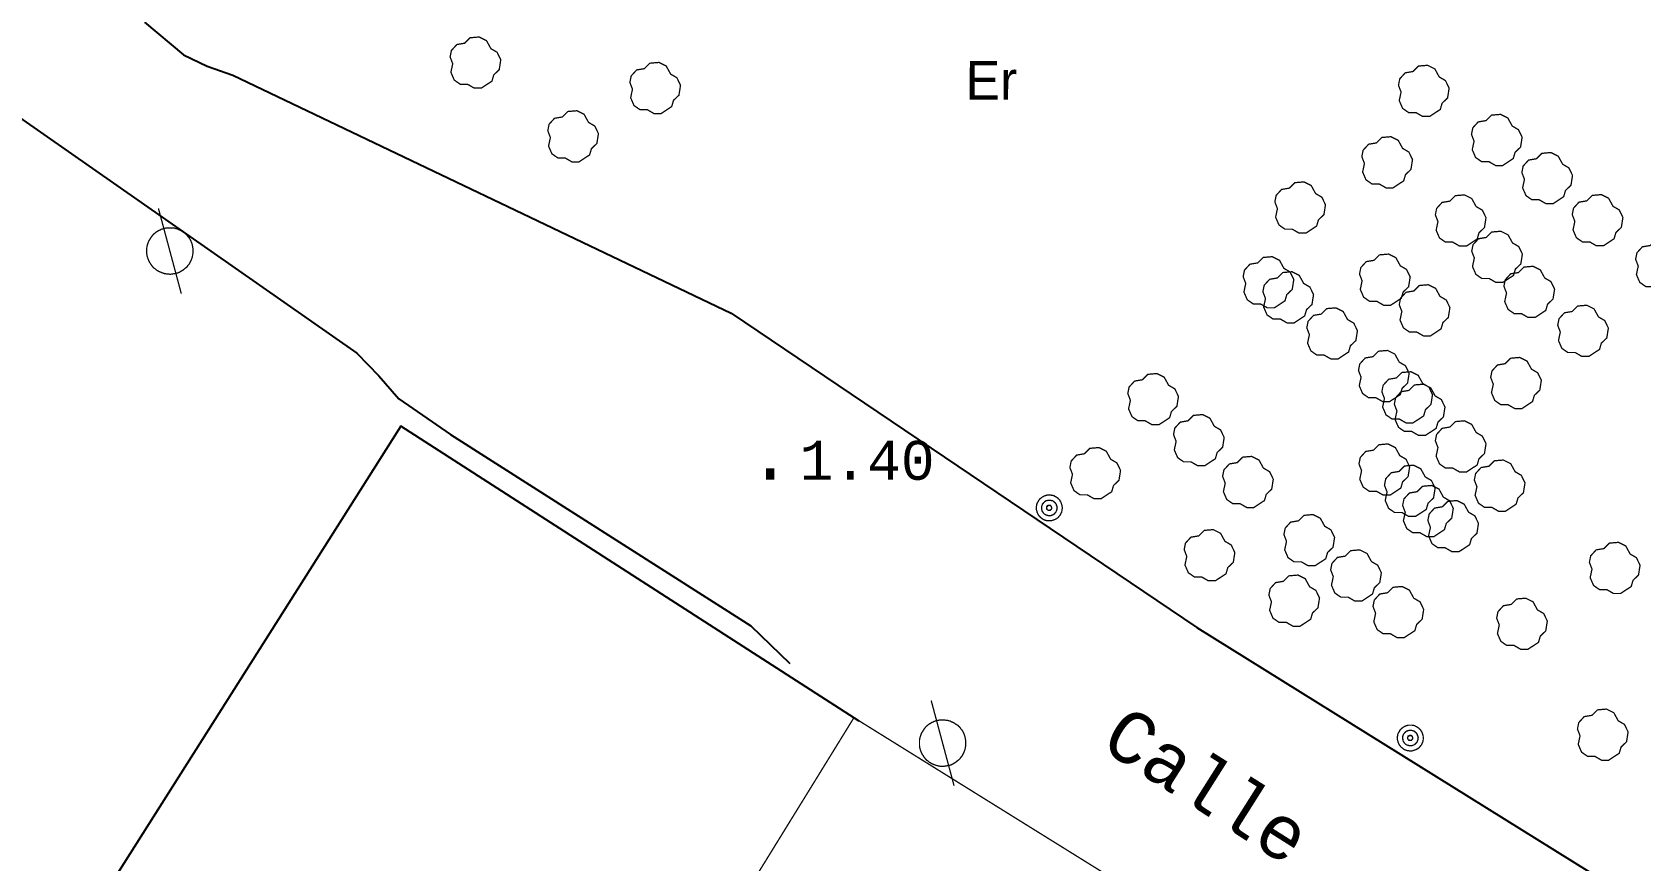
# Model space of a CAD drawing. Extents: x 743000 to 743800, y 4405200 to 4405700.
# Drawn here: x 743117.1 to 743179, y 4405246.4 to 4405278.3 of the extents above; entities that cross this region are included whole.
import ezdxf

# ---------------------------------------------------------------- set-up
doc = ezdxf.new("R2010")
doc.units = 0
doc.header["$MEASUREMENT"] = 0
for name, color, linetype in [('2', 7, 'CONTINUOUS'), ('24', 7, 'CONTINUOUS'), ('41', 7, 'CONTINUOUS'), ('42', 7, 'CONTINUOUS'), ('50', 7, 'CONTINUOUS'), ('6', 7, 'CONTINUOUS'), ('7', 7, 'CONTINUOUS'), ('8', 7, 'CONTINUOUS')]:
    doc.layers.add(name, color=color, linetype=linetype)
doc.styles.add('MONOTXT', font='monotxt', dxfattribs={"height": 0.2})
doc.styles.get("Standard").update_dxf_attribs({"font": 'txt', "height": 0.2})

msp = doc.modelspace()

# ---------------------------------------------------------------- linework, layer by layer
at = {"layer": '2', "color": 7, "linetype": 'Continuous'}
msp.add_3dface([(743800, 4405200), (743800, 4405700), (743000.0000000001, 4405700), (743000.0000000001, 4405200)], dxfattribs=at)
at = {"layer": '41', "color": 1, "linetype": 'Continuous', "extrusion": (0.05065529629883694, 0.07341316399831442, 0.9960143313771311), "const_width": 0.05, "elevation": 361050.463365}
msp.add_lwpolyline([(1890169.883606259, -4031791.618206866), (1890190.937746713, -4031790.609162904), (1890189.671307308, -4031765.943643829)], dxfattribs=at)
at = {"layer": '41', "color": 1, "linetype": 'Continuous'}
msp.add_polyline3d([(743148.9599999998, 4405251.8, 2.38), (743131.3100000002, 4405263.16, 2.29), (743115.3299999998, 4405237.95, 2.31), (743132.93, 4405226.78, 2.31)], dxfattribs=at)
at = {"layer": '42', "color": 3, "linetype": 'Continuous', "const_width": 0.05}
for points, elevation in [([(743134.8199999998, 4405276.45), (743134.4100000001, 4405276.18), (743134.1400000001, 4405276.18), (743133.8799999999, 4405276.33), (743133.5999999999, 4405276.33), (743133.3699999999, 4405276.49), (743133.24, 4405276.79), (743133.3100000002, 4405277.12), (743133.2099999998, 4405277.38), (743133.26, 4405277.63), (743133.47, 4405277.86), (743133.77, 4405277.91), (743133.98, 4405278.12), (743134.3299999998, 4405278.15), (743134.61, 4405278.01), (743134.7799999998, 4405277.7), (743135.0199999998, 4405277.56), (743135.1600000001, 4405277.27), (743135.0999999999, 4405276.89), (743134.8899999999, 4405276.69), (743134.8199999998, 4405276.45)], 2.42), ([(743141.7399999999, 4405275.47), (743141.3299999998, 4405275.2), (743141.06, 4405275.2), (743140.8, 4405275.35), (743140.52, 4405275.35), (743140.29, 4405275.51), (743140.1599999998, 4405275.810000001), (743140.2299999999, 4405276.14), (743140.13, 4405276.4), (743140.1800000002, 4405276.65), (743140.3899999999, 4405276.88), (743140.6900000002, 4405276.93), (743140.8999999998, 4405277.14), (743141.2499999999, 4405277.17), (743141.53, 4405277.03), (743141.7000000002, 4405276.72), (743141.94, 4405276.58), (743142.0799999998, 4405276.29), (743142.0199999998, 4405275.91), (743141.81, 4405275.71), (743141.7399999999, 4405275.47)], 2.21), ([(743171.3299999998, 4405275.36), (743170.92, 4405275.09), (743170.65, 4405275.09), (743170.3899999999, 4405275.24), (743170.1099999999, 4405275.24), (743169.8799999999, 4405275.4), (743169.7499999999, 4405275.7), (743169.82, 4405276.03), (743169.7199999999, 4405276.29), (743169.77, 4405276.54), (743169.98, 4405276.77), (743170.28, 4405276.82), (743170.49, 4405277.03), (743170.8399999999, 4405277.060000001), (743171.12, 4405276.92), (743171.29, 4405276.61), (743171.5299999998, 4405276.47), (743171.67, 4405276.18), (743171.6099999999, 4405275.8), (743171.4, 4405275.6), (743171.3299999998, 4405275.36)], 2.42), ([(743138.5799999998, 4405273.61), (743138.17, 4405273.34), (743137.9, 4405273.34), (743137.64, 4405273.49), (743137.36, 4405273.49), (743137.13, 4405273.65), (743136.9999999999, 4405273.95), (743137.07, 4405274.28), (743136.97, 4405274.54), (743137.0199999998, 4405274.79), (743137.2299999999, 4405275.02), (743137.5299999998, 4405275.07), (743137.7399999999, 4405275.28), (743138.0899999999, 4405275.31), (743138.3699999999, 4405275.17), (743138.54, 4405274.86), (743138.7799999998, 4405274.72), (743138.92, 4405274.43), (743138.8599999999, 4405274.05), (743138.6500000001, 4405273.85), (743138.5799999998, 4405273.61)], 2.42), ([(743174.14, 4405273.47), (743173.7299999999, 4405273.2), (743173.4599999998, 4405273.2), (743173.2, 4405273.35), (743172.9200000002, 4405273.35), (743172.69, 4405273.51), (743172.56, 4405273.810000001), (743172.6299999999, 4405274.14), (743172.53, 4405274.4), (743172.5799999998, 4405274.65), (743172.79, 4405274.88), (743173.0899999999, 4405274.93), (743173.3, 4405275.14), (743173.6499999998, 4405275.17), (743173.93, 4405275.03), (743174.1, 4405274.72), (743174.34, 4405274.58), (743174.4799999999, 4405274.29), (743174.42, 4405273.91), (743174.2099999998, 4405273.71), (743174.14, 4405273.47)], 2.42), ([(743169.9199999998, 4405272.61), (743169.51, 4405272.34), (743169.2399999999, 4405272.34), (743168.9799999999, 4405272.49), (743168.7, 4405272.49), (743168.4699999999, 4405272.65), (743168.3399999999, 4405272.95), (743168.4100000001, 4405273.28), (743168.3099999998, 4405273.54), (743168.3599999999, 4405273.79), (743168.57, 4405274.02), (743168.8699999999, 4405274.07), (743169.08, 4405274.28), (743169.4300000002, 4405274.31), (743169.7099999998, 4405274.17), (743169.8799999999, 4405273.86), (743170.12, 4405273.72), (743170.2599999999, 4405273.43), (743170.2000000002, 4405273.05), (743169.9899999999, 4405272.85), (743169.9199999998, 4405272.61)], 2.42), ([(743176.0799999998, 4405272), (743175.67, 4405271.73), (743175.4, 4405271.73), (743175.1399999999, 4405271.88), (743174.8599999999, 4405271.88), (743174.6299999999, 4405272.04), (743174.4999999999, 4405272.34), (743174.57, 4405272.67), (743174.4699999999, 4405272.93), (743174.52, 4405273.18), (743174.73, 4405273.41), (743175.03, 4405273.46), (743175.24, 4405273.67), (743175.5899999999, 4405273.7), (743175.87, 4405273.56), (743176.04, 4405273.25), (743176.2799999998, 4405273.11), (743176.42, 4405272.82), (743176.3599999999, 4405272.44), (743176.15, 4405272.24), (743176.0799999998, 4405272)], 2.42), ([(743166.57, 4405270.87), (743166.16, 4405270.6), (743165.8899999999, 4405270.6), (743165.63, 4405270.75), (743165.35, 4405270.75), (743165.12, 4405270.91), (743164.9899999999, 4405271.21), (743165.06, 4405271.54), (743164.9599999998, 4405271.8), (743165.01, 4405272.05), (743165.2199999999, 4405272.28), (743165.52, 4405272.33), (743165.7299999999, 4405272.54), (743166.0799999998, 4405272.57), (743166.36, 4405272.43), (743166.5299999998, 4405272.12), (743166.7699999998, 4405271.98), (743166.91, 4405271.69), (743166.8499999999, 4405271.310000001), (743166.6400000001, 4405271.11), (743166.57, 4405270.87)], 2.42), ([(743172.75, 4405270.37), (743172.3399999999, 4405270.1), (743172.07, 4405270.1), (743171.81, 4405270.25), (743171.5299999998, 4405270.25), (743171.3, 4405270.41), (743171.1699999998, 4405270.71), (743171.24, 4405271.04), (743171.14, 4405271.3), (743171.1899999998, 4405271.55), (743171.4, 4405271.78), (743171.6999999998, 4405271.83), (743171.91, 4405272.04), (743172.26, 4405272.07), (743172.5399999998, 4405271.93), (743172.7099999998, 4405271.62), (743172.95, 4405271.48), (743173.0899999999, 4405271.19), (743173.03, 4405270.81), (743172.82, 4405270.61), (743172.75, 4405270.37)], 2.42), ([(743178.0199999998, 4405270.38), (743177.6099999999, 4405270.11), (743177.3399999999, 4405270.11), (743177.0799999998, 4405270.26), (743176.8, 4405270.26), (743176.5700000002, 4405270.42), (743176.44, 4405270.72), (743176.5099999999, 4405271.05), (743176.41, 4405271.310000001), (743176.46, 4405271.56), (743176.6699999998, 4405271.79), (743176.97, 4405271.84), (743177.1799999998, 4405272.05), (743177.5299999998, 4405272.08), (743177.8099999998, 4405271.94), (743177.98, 4405271.63), (743178.2199999999, 4405271.49), (743178.3599999999, 4405271.2), (743178.3, 4405270.82), (743178.09, 4405270.62), (743178.0199999998, 4405270.38)], 2.42), ([(743174.1499999998, 4405268.97), (743173.74, 4405268.7), (743173.4699999999, 4405268.7), (743173.2099999998, 4405268.85), (743172.93, 4405268.85), (743172.7, 4405269.01), (743172.5700000002, 4405269.310000001), (743172.64, 4405269.64), (743172.5399999998, 4405269.9), (743172.5899999999, 4405270.15), (743172.7999999998, 4405270.38), (743173.0999999999, 4405270.43), (743173.3099999998, 4405270.64), (743173.66, 4405270.67), (743173.9400000002, 4405270.53), (743174.1099999999, 4405270.22), (743174.3499999999, 4405270.08), (743174.4899999999, 4405269.79), (743174.43, 4405269.41), (743174.2199999999, 4405269.21), (743174.1499999998, 4405268.97)], 2.42), ([(743180.46, 4405268.66), (743180.05, 4405268.39), (743179.78, 4405268.39), (743179.52, 4405268.54), (743179.2399999999, 4405268.54), (743179.01, 4405268.7), (743178.8799999999, 4405269), (743178.9500000002, 4405269.33), (743178.85, 4405269.59), (743178.8999999998, 4405269.84), (743179.11, 4405270.07), (743179.4099999998, 4405270.12), (743179.62, 4405270.33), (743179.9699999999, 4405270.36), (743180.2499999999, 4405270.22), (743180.42, 4405269.91), (743180.66, 4405269.77), (743180.8, 4405269.48), (743180.74, 4405269.1), (743180.53, 4405268.9), (743180.46, 4405268.66)], 2.42), ([(743165.35, 4405267.99), (743164.9400000002, 4405267.72), (743164.67, 4405267.72), (743164.4099999998, 4405267.87), (743164.13, 4405267.87), (743163.8999999998, 4405268.03), (743163.77, 4405268.33), (743163.84, 4405268.66), (743163.74, 4405268.92), (743163.7899999998, 4405269.17), (743164, 4405269.4), (743164.2999999998, 4405269.45), (743164.51, 4405269.66), (743164.86, 4405269.69), (743165.14, 4405269.55), (743165.31, 4405269.24), (743165.55, 4405269.1), (743165.6900000002, 4405268.81), (743165.63, 4405268.43), (743165.4199999998, 4405268.23), (743165.35, 4405267.99)], 2.42), ([(743169.8299999998, 4405268.09), (743169.42, 4405267.82), (743169.1499999998, 4405267.82), (743168.8899999999, 4405267.97), (743168.61, 4405267.97), (743168.3799999999, 4405268.13), (743168.25, 4405268.43), (743168.3200000002, 4405268.76), (743168.2199999999, 4405269.02), (743168.2699999998, 4405269.27), (743168.48, 4405269.5), (743168.7799999998, 4405269.55), (743168.99, 4405269.76), (743169.34, 4405269.79), (743169.6199999999, 4405269.65), (743169.79, 4405269.34), (743170.03, 4405269.2), (743170.1699999998, 4405268.91), (743170.1099999999, 4405268.53), (743169.9, 4405268.33), (743169.8299999998, 4405268.09)], 2.42), ([(743166.1099999999, 4405267.41), (743165.7000000002, 4405267.14), (743165.43, 4405267.14), (743165.1699999998, 4405267.29), (743164.8899999999, 4405267.29), (743164.6599999998, 4405267.45), (743164.53, 4405267.75), (743164.6, 4405268.08), (743164.5, 4405268.34), (743164.55, 4405268.59), (743164.76, 4405268.82), (743165.06, 4405268.87), (743165.27, 4405269.08), (743165.62, 4405269.11), (743165.9, 4405268.97), (743166.07, 4405268.66), (743166.3100000002, 4405268.52), (743166.45, 4405268.23), (743166.39, 4405267.85), (743166.18, 4405267.65), (743166.1099999999, 4405267.41)], 2.42), ([(743175.3899999999, 4405267.62), (743174.9799999999, 4405267.35), (743174.7099999998, 4405267.35), (743174.4500000002, 4405267.5), (743174.17, 4405267.5), (743173.9400000002, 4405267.66), (743173.81, 4405267.96), (743173.8799999999, 4405268.29), (743173.78, 4405268.55), (743173.83, 4405268.8), (743174.0399999998, 4405269.03), (743174.34, 4405269.08), (743174.5499999998, 4405269.29), (743174.8999999998, 4405269.32), (743175.1799999998, 4405269.18), (743175.35, 4405268.87), (743175.5899999999, 4405268.73), (743175.7299999999, 4405268.44), (743175.67, 4405268.06), (743175.46, 4405267.86), (743175.3899999999, 4405267.62)], 2.42), ([(743171.3599999999, 4405266.91), (743170.9500000002, 4405266.64), (743170.6799999998, 4405266.64), (743170.4199999998, 4405266.79), (743170.14, 4405266.79), (743169.9099999998, 4405266.95), (743169.7800000001, 4405267.25), (743169.85, 4405267.58), (743169.7499999999, 4405267.84), (743169.7999999998, 4405268.09), (743170.01, 4405268.32), (743170.31, 4405268.37), (743170.52, 4405268.58), (743170.87, 4405268.61), (743171.15, 4405268.47), (743171.32, 4405268.16), (743171.56, 4405268.02), (743171.6999999998, 4405267.73), (743171.64, 4405267.35), (743171.43, 4405267.15), (743171.3599999999, 4405266.91)], 2.42), ([(743167.7999999998, 4405266.02), (743167.39, 4405265.75), (743167.1199999999, 4405265.75), (743166.8599999999, 4405265.9), (743166.5799999998, 4405265.9), (743166.3499999999, 4405266.06), (743166.2199999999, 4405266.36), (743166.2900000002, 4405266.69), (743166.1899999998, 4405266.95), (743166.2399999999, 4405267.2), (743166.45, 4405267.43), (743166.7499999999, 4405267.48), (743166.96, 4405267.69), (743167.3100000002, 4405267.72), (743167.5899999999, 4405267.58), (743167.7599999999, 4405267.27), (743168, 4405267.13), (743168.1399999999, 4405266.84), (743168.08, 4405266.46), (743167.8699999999, 4405266.26), (743167.7999999998, 4405266.02)], 2.42), ([(743177.4599999998, 4405266.12), (743177.05, 4405265.85), (743176.7799999998, 4405265.85), (743176.52, 4405266), (743176.2399999999, 4405266), (743176.0099999999, 4405266.16), (743175.88, 4405266.46), (743175.95, 4405266.79), (743175.8499999999, 4405267.05), (743175.9, 4405267.3), (743176.1099999999, 4405267.53), (743176.41, 4405267.58), (743176.6199999999, 4405267.79), (743176.97, 4405267.82), (743177.25, 4405267.68), (743177.42, 4405267.37), (743177.66, 4405267.23), (743177.7999999998, 4405266.94), (743177.74, 4405266.560000001), (743177.5299999998, 4405266.36), (743177.4599999998, 4405266.12)], 2.42), ([(743169.79, 4405264.38), (743169.3799999999, 4405264.11), (743169.1099999999, 4405264.11), (743168.8499999999, 4405264.26), (743168.57, 4405264.26), (743168.3399999999, 4405264.42), (743168.2099999998, 4405264.72), (743168.28, 4405265.05), (743168.18, 4405265.310000001), (743168.2299999999, 4405265.560000001), (743168.44, 4405265.79), (743168.7399999999, 4405265.84), (743168.95, 4405266.05), (743169.3, 4405266.08), (743169.5799999998, 4405265.94), (743169.7499999999, 4405265.63), (743169.9899999999, 4405265.49), (743170.1299999999, 4405265.2), (743170.07, 4405264.82), (743169.86, 4405264.62), (743169.79, 4405264.38)], 2.42), ([(743174.8799999999, 4405264.11), (743174.4699999999, 4405263.84), (743174.2000000002, 4405263.84), (743173.9400000002, 4405263.99), (743173.66, 4405263.99), (743173.4300000002, 4405264.15), (743173.3, 4405264.45), (743173.3699999999, 4405264.78), (743173.2699999998, 4405265.04), (743173.32, 4405265.29), (743173.5299999998, 4405265.52), (743173.83, 4405265.57), (743174.0399999998, 4405265.78), (743174.3899999999, 4405265.81), (743174.6699999998, 4405265.67), (743174.84, 4405265.36), (743175.0799999998, 4405265.22), (743175.2199999999, 4405264.93), (743175.16, 4405264.55), (743174.9500000002, 4405264.35), (743174.8799999999, 4405264.11)], 2.42), ([(743160.91, 4405263.49), (743160.4999999999, 4405263.22), (743160.2299999999, 4405263.22), (743159.97, 4405263.37), (743159.6900000002, 4405263.37), (743159.4599999998, 4405263.53), (743159.33, 4405263.83), (743159.3999999998, 4405264.16), (743159.3, 4405264.42), (743159.3499999999, 4405264.67), (743159.56, 4405264.9), (743159.86, 4405264.95), (743160.07, 4405265.16), (743160.4199999998, 4405265.19), (743160.7000000002, 4405265.05), (743160.87, 4405264.74), (743161.11, 4405264.6), (743161.2499999999, 4405264.310000001), (743161.19, 4405263.93), (743160.9799999999, 4405263.73), (743160.91, 4405263.49)], 2.42), ([(743170.69, 4405263.560000001), (743170.28, 4405263.29), (743170.01, 4405263.29), (743169.7499999999, 4405263.44), (743169.4699999999, 4405263.44), (743169.2399999999, 4405263.6), (743169.1099999999, 4405263.9), (743169.18, 4405264.23), (743169.08, 4405264.49), (743169.1299999999, 4405264.74), (743169.34, 4405264.97), (743169.6399999999, 4405265.02), (743169.85, 4405265.23), (743170.2000000002, 4405265.26), (743170.4799999999, 4405265.12), (743170.65, 4405264.81), (743170.89, 4405264.67), (743171.03, 4405264.38), (743170.9699999999, 4405264), (743170.7599999999, 4405263.8), (743170.69, 4405263.560000001)], 2.42), ([(743171.1699999998, 4405263.08), (743170.7599999999, 4405262.810000001), (743170.49, 4405262.810000001), (743170.2299999999, 4405262.96), (743169.95, 4405262.96), (743169.7199999999, 4405263.12), (743169.59, 4405263.42), (743169.6599999998, 4405263.75), (743169.56, 4405264.01), (743169.61, 4405264.26), (743169.82, 4405264.49), (743170.12, 4405264.54), (743170.3299999998, 4405264.75), (743170.6799999998, 4405264.78), (743170.96, 4405264.64), (743171.13, 4405264.33), (743171.3699999999, 4405264.19), (743171.51, 4405263.9), (743171.4499999998, 4405263.52), (743171.24, 4405263.32), (743171.1699999998, 4405263.08)], 2.42), ([(743162.67, 4405261.91), (743162.2599999999, 4405261.64), (743161.9899999999, 4405261.64), (743161.7299999999, 4405261.79), (743161.45, 4405261.79), (743161.2199999999, 4405261.95), (743161.0899999999, 4405262.25), (743161.1599999998, 4405262.58), (743161.06, 4405262.84), (743161.11, 4405263.09), (743161.32, 4405263.32), (743161.62, 4405263.37), (743161.8299999998, 4405263.58), (743162.18, 4405263.61), (743162.4599999998, 4405263.47), (743162.63, 4405263.16), (743162.8699999999, 4405263.02), (743163.0099999999, 4405262.73), (743162.95, 4405262.35), (743162.74, 4405262.15), (743162.67, 4405261.91)], 2.42), ([(743172.75, 4405261.67), (743172.3399999999, 4405261.4), (743172.07, 4405261.4), (743171.81, 4405261.55), (743171.5299999998, 4405261.55), (743171.3, 4405261.71), (743171.1699999998, 4405262.01), (743171.24, 4405262.34), (743171.14, 4405262.6), (743171.1899999998, 4405262.85), (743171.4, 4405263.08), (743171.6999999998, 4405263.13), (743171.91, 4405263.34), (743172.26, 4405263.37), (743172.5399999998, 4405263.23), (743172.7099999998, 4405262.92), (743172.95, 4405262.78), (743173.0899999999, 4405262.49), (743173.03, 4405262.11), (743172.82, 4405261.91), (743172.75, 4405261.67)], 2.42), ([(743158.68, 4405260.64), (743158.27, 4405260.37), (743157.9999999999, 4405260.37), (743157.74, 4405260.52), (743157.46, 4405260.52), (743157.23, 4405260.68), (743157.0999999999, 4405260.98), (743157.17, 4405261.31), (743157.07, 4405261.57), (743157.12, 4405261.82), (743157.3299999998, 4405262.05), (743157.63, 4405262.1), (743157.8399999999, 4405262.31), (743158.19, 4405262.34), (743158.4699999999, 4405262.2), (743158.6399999999, 4405261.89), (743158.8799999999, 4405261.75), (743159.02, 4405261.46), (743158.9599999998, 4405261.08), (743158.75, 4405260.88), (743158.68, 4405260.64)], 2.88), ([(743164.56, 4405260.3), (743164.1499999998, 4405260.03), (743163.8799999999, 4405260.03), (743163.62, 4405260.18), (743163.3399999999, 4405260.18), (743163.11, 4405260.34), (743162.98, 4405260.64), (743163.0499999998, 4405260.97), (743162.95, 4405261.23), (743163, 4405261.48), (743163.2099999998, 4405261.71), (743163.51, 4405261.76), (743163.7199999999, 4405261.97), (743164.0699999998, 4405262), (743164.35, 4405261.86), (743164.5200000001, 4405261.55), (743164.76, 4405261.41), (743164.9, 4405261.12), (743164.84, 4405260.74), (743164.6299999999, 4405260.54), (743164.56, 4405260.3)], 2.42), ([(743169.81, 4405260.78), (743169.3999999998, 4405260.51), (743169.1299999999, 4405260.51), (743168.8699999999, 4405260.66), (743168.59, 4405260.66), (743168.3599999999, 4405260.82), (743168.2299999999, 4405261.12), (743168.3, 4405261.45), (743168.2, 4405261.71), (743168.25, 4405261.96), (743168.4599999998, 4405262.19), (743168.76, 4405262.24), (743168.9699999999, 4405262.45), (743169.32, 4405262.48), (743169.5999999999, 4405262.34), (743169.77, 4405262.03), (743170.01, 4405261.89), (743170.1499999998, 4405261.6), (743170.09, 4405261.22), (743169.8799999999, 4405261.02), (743169.81, 4405260.78)], 2.42), ([(743170.79, 4405259.96), (743170.38, 4405259.69), (743170.1099999999, 4405259.69), (743169.85, 4405259.84), (743169.57, 4405259.84), (743169.34, 4405260), (743169.2099999998, 4405260.3), (743169.28, 4405260.63), (743169.18, 4405260.89), (743169.2299999999, 4405261.14), (743169.44, 4405261.37), (743169.7399999999, 4405261.42), (743169.95, 4405261.63), (743170.3, 4405261.66), (743170.5799999998, 4405261.52), (743170.7499999999, 4405261.21), (743170.9899999999, 4405261.07), (743171.13, 4405260.78), (743171.07, 4405260.4), (743170.8599999999, 4405260.2), (743170.79, 4405259.96)], 2.42), ([(743174.25, 4405260.16), (743173.8399999999, 4405259.89), (743173.5699999998, 4405259.89), (743173.3099999998, 4405260.04), (743173.03, 4405260.04), (743172.7999999998, 4405260.2), (743172.67, 4405260.5), (743172.7399999999, 4405260.83), (743172.64, 4405261.09), (743172.69, 4405261.34), (743172.9, 4405261.57), (743173.2, 4405261.62), (743173.41, 4405261.83), (743173.76, 4405261.86), (743174.0399999998, 4405261.72), (743174.2099999998, 4405261.41), (743174.4500000002, 4405261.27), (743174.5899999999, 4405260.98), (743174.5300000001, 4405260.6), (743174.32, 4405260.4), (743174.25, 4405260.16)], 2.42), ([(743171.4899999999, 4405259.18), (743171.0799999998, 4405258.91), (743170.81, 4405258.91), (743170.55, 4405259.060000001), (743170.27, 4405259.060000001), (743170.04, 4405259.22), (743169.9099999998, 4405259.52), (743169.98, 4405259.85), (743169.8799999999, 4405260.11), (743169.93, 4405260.36), (743170.14, 4405260.59), (743170.44, 4405260.64), (743170.65, 4405260.85), (743171, 4405260.88), (743171.2799999998, 4405260.74), (743171.4499999998, 4405260.43), (743171.69, 4405260.29), (743171.8299999998, 4405260), (743171.77, 4405259.62), (743171.56, 4405259.42), (743171.4899999999, 4405259.18)], 2.42), ([(743172.4599999998, 4405258.6), (743172.05, 4405258.33), (743171.7799999998, 4405258.33), (743171.5199999998, 4405258.48), (743171.24, 4405258.48), (743171.0099999999, 4405258.64), (743170.88, 4405258.94), (743170.9500000002, 4405259.27), (743170.8499999999, 4405259.53), (743170.8999999998, 4405259.78), (743171.11, 4405260.01), (743171.4099999998, 4405260.06), (743171.62, 4405260.27), (743171.97, 4405260.3), (743172.2499999999, 4405260.16), (743172.42, 4405259.85), (743172.66, 4405259.71), (743172.7999999998, 4405259.42), (743172.7399999999, 4405259.04), (743172.53, 4405258.84), (743172.4599999998, 4405258.6)], 2.42), ([(743166.92, 4405258.060000001), (743166.51, 4405257.79), (743166.2399999999, 4405257.79), (743165.98, 4405257.94), (743165.7000000002, 4405257.94), (743165.4699999999, 4405258.1), (743165.34, 4405258.4), (743165.41, 4405258.73), (743165.31, 4405258.99), (743165.3599999999, 4405259.24), (743165.57, 4405259.47), (743165.87, 4405259.52), (743166.0799999998, 4405259.73), (743166.43, 4405259.76), (743166.71, 4405259.62), (743166.88, 4405259.31), (743167.1199999999, 4405259.17), (743167.2599999999, 4405258.88), (743167.2, 4405258.5), (743166.9899999999, 4405258.3), (743166.92, 4405258.060000001)], 2.42), ([(743163.0799999998, 4405257.48), (743162.67, 4405257.21), (743162.4000000001, 4405257.21), (743162.14, 4405257.36), (743161.8599999999, 4405257.36), (743161.63, 4405257.52), (743161.5, 4405257.82), (743161.57, 4405258.15), (743161.4699999999, 4405258.41), (743161.5199999998, 4405258.66), (743161.7299999999, 4405258.89), (743162.0299999998, 4405258.94), (743162.2399999999, 4405259.15), (743162.5899999999, 4405259.18), (743162.8699999999, 4405259.04), (743163.0399999998, 4405258.73), (743163.2799999998, 4405258.59), (743163.4200000002, 4405258.3), (743163.3599999999, 4405257.92), (743163.1500000001, 4405257.72), (743163.0799999998, 4405257.48)], 2.85), ([(743168.7199999999, 4405256.7), (743168.3099999998, 4405256.43), (743168.04, 4405256.43), (743167.78, 4405256.58), (743167.4999999999, 4405256.58), (743167.27, 4405256.74), (743167.14, 4405257.04), (743167.2099999998, 4405257.37), (743167.1099999999, 4405257.63), (743167.16, 4405257.88), (743167.3699999999, 4405258.11), (743167.67, 4405258.16), (743167.8799999999, 4405258.37), (743168.2299999999, 4405258.4), (743168.51, 4405258.26), (743168.6800000002, 4405257.95), (743168.9200000002, 4405257.810000001), (743169.06, 4405257.52), (743169, 4405257.14), (743168.79, 4405256.94), (743168.7199999999, 4405256.7)], 2.43), ([(743178.68, 4405256.99), (743178.27, 4405256.72), (743178, 4405256.72), (743177.74, 4405256.87), (743177.4599999998, 4405256.87), (743177.23, 4405257.03), (743177.0999999999, 4405257.33), (743177.17, 4405257.66), (743177.0700000002, 4405257.92), (743177.1199999999, 4405258.17), (743177.3299999998, 4405258.4), (743177.6299999999, 4405258.45), (743177.8399999999, 4405258.66), (743178.19, 4405258.69), (743178.4699999999, 4405258.55), (743178.64, 4405258.24), (743178.8799999999, 4405258.1), (743179.02, 4405257.810000001), (743178.9599999998, 4405257.43), (743178.7499999999, 4405257.23), (743178.68, 4405256.99)], 3.06), ([(743166.3399999999, 4405255.73), (743165.9299999998, 4405255.46), (743165.66, 4405255.46), (743165.3999999998, 4405255.61), (743165.12, 4405255.61), (743164.8899999999, 4405255.77), (743164.76, 4405256.07), (743164.8299999998, 4405256.4), (743164.7299999999, 4405256.66), (743164.78, 4405256.91), (743164.9899999999, 4405257.14), (743165.29, 4405257.19), (743165.4999999999, 4405257.4), (743165.85, 4405257.43), (743166.13, 4405257.29), (743166.3, 4405256.98), (743166.54, 4405256.84), (743166.68, 4405256.55), (743166.62, 4405256.17), (743166.41, 4405255.97), (743166.3399999999, 4405255.73)], 2.37), ([(743170.3499999999, 4405255.29), (743169.9400000002, 4405255.02), (743169.67, 4405255.02), (743169.4099999998, 4405255.17), (743169.1299999999, 4405255.17), (743168.8999999998, 4405255.33), (743168.77, 4405255.63), (743168.84, 4405255.96), (743168.7399999999, 4405256.22), (743168.79, 4405256.47), (743169, 4405256.7), (743169.3, 4405256.75), (743169.51, 4405256.96), (743169.86, 4405256.99), (743170.14, 4405256.85), (743170.31, 4405256.54), (743170.55, 4405256.4), (743170.69, 4405256.11), (743170.63, 4405255.73), (743170.4199999998, 4405255.53), (743170.3499999999, 4405255.29)], 2.43), ([(743175.11, 4405254.84), (743174.7, 4405254.57), (743174.43, 4405254.57), (743174.17, 4405254.72), (743173.89, 4405254.72), (743173.66, 4405254.88), (743173.5299999998, 4405255.18), (743173.5999999999, 4405255.51), (743173.5, 4405255.77), (743173.55, 4405256.02), (743173.76, 4405256.25), (743174.06, 4405256.3), (743174.27, 4405256.51), (743174.62, 4405256.54), (743174.8999999998, 4405256.4), (743175.07, 4405256.09), (743175.31, 4405255.95), (743175.45, 4405255.66), (743175.3899999999, 4405255.28), (743175.1799999998, 4405255.08), (743175.11, 4405254.84)], 3.35), ([(743178.2199999999, 4405250.57), (743177.8099999998, 4405250.3), (743177.54, 4405250.3), (743177.28, 4405250.45), (743176.9999999999, 4405250.45), (743176.77, 4405250.61), (743176.64, 4405250.91), (743176.7099999998, 4405251.24), (743176.6099999999, 4405251.5), (743176.66, 4405251.75), (743176.8699999999, 4405251.98), (743177.17, 4405252.03), (743177.3799999999, 4405252.24), (743177.7299999999, 4405252.27), (743178.01, 4405252.13), (743178.1800000002, 4405251.82), (743178.4200000002, 4405251.68), (743178.56, 4405251.39), (743178.5, 4405251.01), (743178.29, 4405250.81), (743178.2199999999, 4405250.57)], 3.45)]:
    msp.add_lwpolyline(points, dxfattribs=dict(at, elevation=elevation))
at = {"layer": '6', "color": 7, "linetype": 'Continuous'}
for points in [[(743121.4400000002, 4405278.72, 1.91), (743122.95, 4405277.46, 1.91), (743123.8599999999, 4405277.03, 1.91), (743124.84, 4405276.68, 1.91), (743144.03, 4405267.51, 1.71), (743161.96, 4405255.41, 1.71), (743179.03, 4405244.79, 1.71), (743193.54, 4405234.26, 2.18)], [(743113.3599999999, 4405200, 1.74), (743113.3, 4405200.04, 1.74), (743110.1299999999, 4405202.69, 1.74), (743092.1099999999, 4405213.28, 1.73), (743087.08, 4405216.060000001, 1.73), (743082.84, 4405219.26, 2.27), (743082.09, 4405220.07, 2.43), (743081.5899999999, 4405220.89, 2.76), (743081.0799999998, 4405221.88, 2.84), (743080.7, 4405222.560000001, 2.18), (743080.1199999999, 4405223.62, 1.97), (743080.3000000002, 4405224.97, 1.94), (743091.39, 4405242.87, 1.95), (743103.15, 4405260.15, 1.71), (743113.38, 4405275.02, 1.63), (743114.2099999998, 4405275.75, 1.81), (743115.68, 4405275.71, 1.82), (743129.6199999999, 4405265.97, 1.9), (743130.4699999999, 4405265.1, 2.08), (743131.2399999999, 4405264.21, 2.08), (743133.22, 4405262.84, 2.08), (743144.7899999998, 4405255.48, 1.75), (743146.29, 4405254.02, 2.3)]]:
    msp.add_polyline3d(points, dxfattribs=at)
at = {"layer": '7', "color": 7, "linetype": 'Continuous', "const_width": 0.05, "elevation": 2.74}
for points in [[(743156.5199999998, 4405260.45), (743156.4899999999, 4405260.46), (743156.4699999999, 4405260.48), (743156.44, 4405260.49), (743156.4099999998, 4405260.5), (743156.37, 4405260.5), (743156.3399999999, 4405260.51), (743156.31, 4405260.51), (743156.2800000001, 4405260.51), (743156.2499999999, 4405260.51), (743156.2199999999, 4405260.51), (743156.1899999998, 4405260.51), (743156.16, 4405260.5), (743156.13, 4405260.49), (743156.0899999999, 4405260.48), (743156.07, 4405260.47), (743156.0400000002, 4405260.45), (743156.0099999999, 4405260.44), (743155.9899999999, 4405260.42), (743155.9599999998, 4405260.4), (743155.94, 4405260.38), (743155.91, 4405260.36), (743155.89, 4405260.33), (743155.87, 4405260.31), (743155.86, 4405260.28), (743155.8399999999, 4405260.25), (743155.8299999998, 4405260.23), (743155.81, 4405260.2), (743155.8, 4405260.17), (743155.79, 4405260.14), (743155.79, 4405260.11), (743155.78, 4405260.08), (743155.78, 4405260.04), (743155.78, 4405260.01), (743155.78, 4405259.98), (743155.78, 4405259.95), (743155.79, 4405259.92), (743155.8, 4405259.89), (743155.8, 4405259.86), (743155.82, 4405259.83), (743155.8299999998, 4405259.8), (743155.8399999999, 4405259.77), (743155.86, 4405259.74), (743155.8799999999, 4405259.72), (743155.8999999998, 4405259.69), (743155.9199999998, 4405259.67), (743155.94, 4405259.65), (743155.9699999999, 4405259.63), (743155.9899999999, 4405259.61), (743156.02, 4405259.59), (743156.05, 4405259.57), (743156.07, 4405259.560000001), (743156.0999999999, 4405259.55), (743156.13, 4405259.54), (743156.16, 4405259.53), (743156.1899999998, 4405259.53), (743156.2299999999, 4405259.52), (743156.2599999999, 4405259.52), (743156.29, 4405259.52), (743156.32, 4405259.52), (743156.3499999999, 4405259.52), (743156.38, 4405259.53), (743156.4099999998, 4405259.54), (743156.44, 4405259.55), (743156.4699999999, 4405259.560000001), (743156.4999999999, 4405259.57), (743156.53, 4405259.59), (743156.56, 4405259.6), (743156.5799999998, 4405259.62), (743156.6099999999, 4405259.64), (743156.63, 4405259.66), (743156.6499999998, 4405259.69), (743156.67, 4405259.71), (743156.6899999998, 4405259.74), (743156.71, 4405259.76), (743156.7199999999, 4405259.79), (743156.7299999999, 4405259.82), (743156.75, 4405259.85), (743156.7599999999, 4405259.88), (743156.7599999999, 4405259.91), (743156.7699999998, 4405259.94), (743156.7699999998, 4405259.97), (743156.7799999998, 4405260), (743156.7799999998, 4405260.04), (743156.7699999998, 4405260.07), (743156.7699999998, 4405260.1), (743156.7599999999, 4405260.13), (743156.75, 4405260.16), (743156.7399999999, 4405260.19), (743156.7299999999, 4405260.22), (743156.7199999999, 4405260.25), (743156.7, 4405260.28), (743156.68, 4405260.3), (743156.67, 4405260.33), (743156.6499999998, 4405260.35), (743156.62, 4405260.37), (743156.5999999999, 4405260.4), (743156.5799999998, 4405260.41), (743156.5500000002, 4405260.43), (743156.5199999998, 4405260.45)], [(743156.42, 4405260.28), (743156.4099999998, 4405260.29), (743156.39, 4405260.29), (743156.37, 4405260.3), (743156.3499999999, 4405260.3), (743156.3299999998, 4405260.31), (743156.32, 4405260.31), (743156.3000000002, 4405260.31), (743156.2800000001, 4405260.31), (743156.2599999999, 4405260.31), (743156.24, 4405260.31), (743156.2199999999, 4405260.31), (743156.2000000002, 4405260.3), (743156.1799999998, 4405260.3), (743156.17, 4405260.29), (743156.15, 4405260.29), (743156.13, 4405260.28), (743156.12, 4405260.27), (743156.0999999999, 4405260.26), (743156.0899999999, 4405260.24), (743156.07, 4405260.23), (743156.06, 4405260.22), (743156.05, 4405260.2), (743156.0400000002, 4405260.19), (743156.02, 4405260.17), (743156.0099999999, 4405260.16), (743156.0099999999, 4405260.14), (743155.9999999999, 4405260.12), (743155.9899999999, 4405260.11), (743155.9899999999, 4405260.09), (743155.9799999999, 4405260.07), (743155.9799999999, 4405260.05), (743155.9799999999, 4405260.03), (743155.9799999999, 4405260.01), (743155.9799999999, 4405259.99), (743155.9799999999, 4405259.97), (743155.9899999999, 4405259.96), (743155.9899999999, 4405259.94), (743155.9999999999, 4405259.92), (743155.9999999999, 4405259.9), (743156.0099999999, 4405259.88), (743156.02, 4405259.87), (743156.03, 4405259.85), (743156.0400000002, 4405259.84), (743156.05, 4405259.82), (743156.06, 4405259.810000001), (743156.0799999998, 4405259.79), (743156.0899999999, 4405259.78), (743156.11, 4405259.77), (743156.12, 4405259.76), (743156.1399999999, 4405259.75), (743156.16, 4405259.74), (743156.17, 4405259.74), (743156.1899999998, 4405259.73), (743156.2099999998, 4405259.73), (743156.2299999999, 4405259.72), (743156.2499999999, 4405259.72), (743156.2699999998, 4405259.72), (743156.29, 4405259.72), (743156.3000000002, 4405259.72), (743156.32, 4405259.72), (743156.3399999999, 4405259.72), (743156.36, 4405259.73), (743156.38, 4405259.74), (743156.4, 4405259.74), (743156.4099999998, 4405259.75), (743156.4299999998, 4405259.76), (743156.45, 4405259.77), (743156.46, 4405259.78), (743156.4699999999, 4405259.79), (743156.4899999999, 4405259.810000001), (743156.4999999999, 4405259.82), (743156.5099999999, 4405259.84), (743156.53, 4405259.85), (743156.54, 4405259.87), (743156.54, 4405259.88), (743156.5500000002, 4405259.9), (743156.56, 4405259.92), (743156.56, 4405259.94), (743156.57, 4405259.95), (743156.57, 4405259.97), (743156.57, 4405259.99), (743156.57, 4405260.01), (743156.5799999998, 4405260.03), (743156.57, 4405260.05), (743156.57, 4405260.07), (743156.57, 4405260.09), (743156.56, 4405260.1), (743156.5500000002, 4405260.12), (743156.5500000002, 4405260.14), (743156.54, 4405260.16), (743156.53, 4405260.17), (743156.5199999998, 4405260.19), (743156.5099999999, 4405260.2), (743156.4999999999, 4405260.22), (743156.48, 4405260.23), (743156.4699999999, 4405260.24), (743156.45, 4405260.26), (743156.44, 4405260.27), (743156.42, 4405260.28)], [(743156.32, 4405260.1), (743156.32, 4405260.11), (743156.31, 4405260.11), (743156.31, 4405260.11), (743156.3000000002, 4405260.11), (743156.29, 4405260.11), (743156.29, 4405260.12), (743156.2800000001, 4405260.12), (743156.2699999998, 4405260.12), (743156.2699999998, 4405260.12), (743156.2599999999, 4405260.12), (743156.2599999999, 4405260.12), (743156.2499999999, 4405260.11), (743156.2499999999, 4405260.11), (743156.24, 4405260.11), (743156.2299999999, 4405260.11), (743156.2299999999, 4405260.11), (743156.2199999999, 4405260.1), (743156.2199999999, 4405260.1), (743156.2099999998, 4405260.1), (743156.2099999998, 4405260.09), (743156.2000000002, 4405260.09), (743156.2000000002, 4405260.08), (743156.1899999998, 4405260.08), (743156.1899999998, 4405260.07), (743156.1899999998, 4405260.07), (743156.1799999998, 4405260.06), (743156.1799999998, 4405260.06), (743156.1799999998, 4405260.05), (743156.1799999998, 4405260.05), (743156.1799999998, 4405260.04), (743156.17, 4405260.03), (743156.17, 4405260.03), (743156.17, 4405260.02), (743156.17, 4405260.01), (743156.17, 4405260.01), (743156.17, 4405260), (743156.1799999998, 4405260), (743156.1799999998, 4405259.99), (743156.1799999998, 4405259.98), (743156.1799999998, 4405259.98), (743156.1799999998, 4405259.97), (743156.1899999998, 4405259.97), (743156.1899999998, 4405259.96), (743156.1899999998, 4405259.96), (743156.2000000002, 4405259.95), (743156.2000000002, 4405259.95), (743156.2099999998, 4405259.94), (743156.2099999998, 4405259.94), (743156.2199999999, 4405259.94), (743156.2199999999, 4405259.93), (743156.2299999999, 4405259.93), (743156.2299999999, 4405259.93), (743156.24, 4405259.93), (743156.2499999999, 4405259.92), (743156.2499999999, 4405259.92), (743156.2599999999, 4405259.92), (743156.2699999998, 4405259.92), (743156.2699999998, 4405259.92), (743156.2800000001, 4405259.92), (743156.2800000001, 4405259.92), (743156.29, 4405259.92), (743156.3000000002, 4405259.92), (743156.3000000002, 4405259.93), (743156.31, 4405259.93), (743156.31, 4405259.93), (743156.32, 4405259.93), (743156.32, 4405259.94), (743156.3299999998, 4405259.94), (743156.3299999998, 4405259.94), (743156.3399999999, 4405259.95), (743156.3399999999, 4405259.95), (743156.3499999999, 4405259.96), (743156.3499999999, 4405259.96), (743156.3499999999, 4405259.97), (743156.36, 4405259.97), (743156.36, 4405259.98), (743156.36, 4405259.98), (743156.37, 4405259.99), (743156.37, 4405260), (743156.37, 4405260), (743156.37, 4405260.01), (743156.37, 4405260.01), (743156.37, 4405260.02), (743156.37, 4405260.03), (743156.37, 4405260.03), (743156.37, 4405260.04), (743156.37, 4405260.04), (743156.36, 4405260.05), (743156.36, 4405260.06), (743156.36, 4405260.06), (743156.36, 4405260.07), (743156.3499999999, 4405260.07), (743156.3499999999, 4405260.08), (743156.3499999999, 4405260.08), (743156.3399999999, 4405260.09), (743156.3399999999, 4405260.09), (743156.3299999998, 4405260.1), (743156.3299999998, 4405260.1), (743156.32, 4405260.1)], [(743170.4199999998, 4405251.59), (743170.3899999999, 4405251.6), (743170.37, 4405251.62), (743170.3399999999, 4405251.63), (743170.31, 4405251.64), (743170.27, 4405251.64), (743170.2399999999, 4405251.65), (743170.2099999998, 4405251.65), (743170.18, 4405251.65), (743170.1499999998, 4405251.65), (743170.12, 4405251.65), (743170.09, 4405251.65), (743170.06, 4405251.64), (743170.03, 4405251.63), (743169.9899999999, 4405251.62), (743169.9699999999, 4405251.61), (743169.9400000002, 4405251.59), (743169.9099999998, 4405251.58), (743169.8899999999, 4405251.56), (743169.86, 4405251.54), (743169.8399999999, 4405251.52), (743169.81, 4405251.5), (743169.79, 4405251.47), (743169.77, 4405251.45), (743169.76, 4405251.42), (743169.7399999999, 4405251.39), (743169.7299999999, 4405251.37), (743169.7099999998, 4405251.34), (743169.7000000002, 4405251.310000001), (743169.6900000002, 4405251.28), (743169.6900000002, 4405251.25), (743169.68, 4405251.22), (743169.68, 4405251.18), (743169.68, 4405251.15), (743169.68, 4405251.12), (743169.68, 4405251.09), (743169.6900000002, 4405251.060000001), (743169.7000000002, 4405251.03), (743169.7000000002, 4405251), (743169.7199999999, 4405250.97), (743169.7299999999, 4405250.94), (743169.7399999999, 4405250.91), (743169.76, 4405250.88), (743169.7800000001, 4405250.86), (743169.7999999998, 4405250.83), (743169.82, 4405250.81), (743169.8399999999, 4405250.79), (743169.87, 4405250.77), (743169.8899999999, 4405250.75), (743169.9199999998, 4405250.73), (743169.95, 4405250.71), (743169.9699999999, 4405250.7), (743169.9999999999, 4405250.69), (743170.03, 4405250.68), (743170.06, 4405250.67), (743170.09, 4405250.67), (743170.1299999999, 4405250.66), (743170.16, 4405250.66), (743170.19, 4405250.66), (743170.2199999999, 4405250.66), (743170.2499999999, 4405250.66), (743170.28, 4405250.67), (743170.31, 4405250.68), (743170.3399999999, 4405250.69), (743170.37, 4405250.7), (743170.4, 4405250.71), (743170.4299999998, 4405250.73), (743170.4599999998, 4405250.74), (743170.4799999999, 4405250.76), (743170.5099999999, 4405250.78), (743170.5300000001, 4405250.8), (743170.55, 4405250.83), (743170.57, 4405250.85), (743170.5899999999, 4405250.88), (743170.61, 4405250.9), (743170.62, 4405250.93), (743170.63, 4405250.96), (743170.65, 4405250.99), (743170.6599999998, 4405251.02), (743170.6599999998, 4405251.05), (743170.67, 4405251.08), (743170.67, 4405251.11), (743170.6799999998, 4405251.14), (743170.6799999998, 4405251.18), (743170.67, 4405251.21), (743170.67, 4405251.24), (743170.6599999998, 4405251.27), (743170.65, 4405251.3), (743170.6399999999, 4405251.33), (743170.63, 4405251.36), (743170.62, 4405251.39), (743170.6, 4405251.42), (743170.5799999998, 4405251.44), (743170.57, 4405251.47), (743170.55, 4405251.49), (743170.52, 4405251.51), (743170.4999999999, 4405251.54), (743170.4799999999, 4405251.55), (743170.4500000002, 4405251.57), (743170.4199999998, 4405251.59)], [(743170.32, 4405251.42), (743170.31, 4405251.43), (743170.2900000002, 4405251.43), (743170.27, 4405251.44), (743170.2499999999, 4405251.44), (743170.2299999999, 4405251.45), (743170.2199999999, 4405251.45), (743170.2000000002, 4405251.45), (743170.18, 4405251.45), (743170.16, 4405251.45), (743170.14, 4405251.45), (743170.12, 4405251.45), (743170.1, 4405251.44), (743170.0799999998, 4405251.44), (743170.07, 4405251.43), (743170.05, 4405251.43), (743170.03, 4405251.42), (743170.02, 4405251.41), (743169.9999999999, 4405251.4), (743169.9899999999, 4405251.38), (743169.9699999999, 4405251.37), (743169.9599999998, 4405251.36), (743169.95, 4405251.34), (743169.9400000002, 4405251.33), (743169.9199999998, 4405251.310000001), (743169.9099999998, 4405251.3), (743169.9099999998, 4405251.28), (743169.9, 4405251.26), (743169.8899999999, 4405251.25), (743169.8899999999, 4405251.23), (743169.8799999999, 4405251.21), (743169.8799999999, 4405251.19), (743169.8799999999, 4405251.17), (743169.8799999999, 4405251.15), (743169.8799999999, 4405251.13), (743169.8799999999, 4405251.11), (743169.8899999999, 4405251.1), (743169.8899999999, 4405251.08), (743169.9, 4405251.060000001), (743169.9, 4405251.04), (743169.9099999998, 4405251.02), (743169.9199999998, 4405251.01), (743169.93, 4405250.99), (743169.9400000002, 4405250.98), (743169.95, 4405250.96), (743169.9599999998, 4405250.95), (743169.98, 4405250.93), (743169.9899999999, 4405250.92), (743170.01, 4405250.91), (743170.02, 4405250.9), (743170.04, 4405250.89), (743170.06, 4405250.88), (743170.07, 4405250.88), (743170.09, 4405250.87), (743170.1099999999, 4405250.87), (743170.1299999999, 4405250.86), (743170.1499999998, 4405250.86), (743170.1699999998, 4405250.86), (743170.19, 4405250.86), (743170.2000000002, 4405250.86), (743170.2199999999, 4405250.86), (743170.2399999999, 4405250.86), (743170.2599999999, 4405250.87), (743170.28, 4405250.88), (743170.3, 4405250.88), (743170.31, 4405250.89), (743170.3299999998, 4405250.9), (743170.3499999999, 4405250.91), (743170.36, 4405250.92), (743170.37, 4405250.93), (743170.3899999999, 4405250.95), (743170.4, 4405250.96), (743170.41, 4405250.98), (743170.4299999998, 4405250.99), (743170.44, 4405251.01), (743170.44, 4405251.02), (743170.4500000002, 4405251.04), (743170.4599999998, 4405251.060000001), (743170.4599999998, 4405251.08), (743170.4699999999, 4405251.09), (743170.4699999999, 4405251.11), (743170.4699999999, 4405251.13), (743170.4699999999, 4405251.15), (743170.4799999999, 4405251.17), (743170.4699999999, 4405251.19), (743170.4699999999, 4405251.21), (743170.4699999999, 4405251.23), (743170.4599999998, 4405251.24), (743170.4500000002, 4405251.26), (743170.4500000002, 4405251.28), (743170.44, 4405251.3), (743170.4299999998, 4405251.310000001), (743170.4199999998, 4405251.33), (743170.41, 4405251.34), (743170.4, 4405251.36), (743170.38, 4405251.37), (743170.37, 4405251.38), (743170.3499999999, 4405251.4), (743170.3399999999, 4405251.41), (743170.32, 4405251.42)], [(743170.2199999999, 4405251.24), (743170.2199999999, 4405251.25), (743170.2099999998, 4405251.25), (743170.2099999998, 4405251.25), (743170.2000000002, 4405251.25), (743170.19, 4405251.25), (743170.19, 4405251.26), (743170.18, 4405251.26), (743170.1699999998, 4405251.26), (743170.1699999998, 4405251.26), (743170.16, 4405251.26), (743170.16, 4405251.26), (743170.1499999998, 4405251.25), (743170.1499999998, 4405251.25), (743170.14, 4405251.25), (743170.1299999999, 4405251.25), (743170.1299999999, 4405251.25), (743170.12, 4405251.24), (743170.12, 4405251.24), (743170.1099999999, 4405251.24), (743170.1099999999, 4405251.23), (743170.1, 4405251.23), (743170.1, 4405251.22), (743170.09, 4405251.22), (743170.09, 4405251.21), (743170.09, 4405251.21), (743170.0799999998, 4405251.2), (743170.0799999998, 4405251.2), (743170.0799999998, 4405251.19), (743170.0799999998, 4405251.19), (743170.0799999998, 4405251.18), (743170.07, 4405251.17), (743170.07, 4405251.17), (743170.07, 4405251.16), (743170.07, 4405251.15), (743170.07, 4405251.15), (743170.07, 4405251.14), (743170.0799999998, 4405251.14), (743170.0799999998, 4405251.13), (743170.0799999998, 4405251.12), (743170.0799999998, 4405251.12), (743170.0799999998, 4405251.11), (743170.09, 4405251.11), (743170.09, 4405251.1), (743170.09, 4405251.1), (743170.1, 4405251.09), (743170.1, 4405251.09), (743170.1099999999, 4405251.08), (743170.1099999999, 4405251.08), (743170.12, 4405251.08), (743170.12, 4405251.07), (743170.1299999999, 4405251.07), (743170.1299999999, 4405251.07), (743170.14, 4405251.07), (743170.1499999998, 4405251.060000001), (743170.1499999998, 4405251.060000001), (743170.16, 4405251.060000001), (743170.1699999998, 4405251.060000001), (743170.1699999998, 4405251.060000001), (743170.18, 4405251.060000001), (743170.18, 4405251.060000001), (743170.19, 4405251.060000001), (743170.2000000002, 4405251.060000001), (743170.2000000002, 4405251.07), (743170.2099999998, 4405251.07), (743170.2099999998, 4405251.07), (743170.2199999999, 4405251.07), (743170.2199999999, 4405251.08), (743170.2299999999, 4405251.08), (743170.2299999999, 4405251.08), (743170.2399999999, 4405251.09), (743170.2399999999, 4405251.09), (743170.2499999999, 4405251.1), (743170.2499999999, 4405251.1), (743170.2499999999, 4405251.11), (743170.2599999999, 4405251.11), (743170.2599999999, 4405251.12), (743170.2599999999, 4405251.12), (743170.27, 4405251.13), (743170.27, 4405251.14), (743170.27, 4405251.14), (743170.27, 4405251.15), (743170.27, 4405251.15), (743170.27, 4405251.16), (743170.27, 4405251.17), (743170.27, 4405251.17), (743170.27, 4405251.18), (743170.27, 4405251.18), (743170.2599999999, 4405251.19), (743170.2599999999, 4405251.2), (743170.2599999999, 4405251.2), (743170.2599999999, 4405251.21), (743170.2499999999, 4405251.21), (743170.2499999999, 4405251.22), (743170.2499999999, 4405251.22), (743170.2399999999, 4405251.23), (743170.2399999999, 4405251.23), (743170.2299999999, 4405251.24), (743170.2299999999, 4405251.24), (743170.2199999999, 4405251.24)]]:
    msp.add_lwpolyline(points, dxfattribs=at)
at = {"layer": '8', "color": 7, "linetype": 'Continuous', "const_width": 0.05, "elevation": 9.61}
for points in [[(743122.86, 4405268.27), (743121.9799999999, 4405271.55)], [(743122.8700000001, 4405270.68), (743122.82, 4405270.71), (743122.7599999999, 4405270.73), (743122.7099999998, 4405270.76), (743122.66, 4405270.77), (743122.5999999999, 4405270.79), (743122.55, 4405270.79), (743122.4899999999, 4405270.8), (743122.44, 4405270.8), (743122.3799999999, 4405270.8), (743122.3200000002, 4405270.8), (743122.2599999999, 4405270.79), (743122.21, 4405270.78), (743122.15, 4405270.76), (743122.1, 4405270.75), (743122.05, 4405270.72), (743121.9999999999, 4405270.7), (743121.9500000002, 4405270.67), (743121.9, 4405270.64), (743121.86, 4405270.61), (743121.8100000002, 4405270.57), (743121.7700000001, 4405270.53), (743121.7399999999, 4405270.49), (743121.7000000002, 4405270.44), (743121.6699999998, 4405270.39), (743121.64, 4405270.34), (743121.6099999999, 4405270.3), (743121.5899999999, 4405270.24), (743121.57, 4405270.19), (743121.55, 4405270.13), (743121.54, 4405270.08), (743121.53, 4405270.02), (743121.53, 4405269.97), (743121.53, 4405269.91), (743121.53, 4405269.85), (743121.53, 4405269.8), (743121.54, 4405269.74), (743121.55, 4405269.69), (743121.57, 4405269.63), (743121.5899999999, 4405269.58), (743121.6099999999, 4405269.53), (743121.64, 4405269.47), (743121.6699999998, 4405269.43), (743121.7000000002, 4405269.38), (743121.7299999999, 4405269.34), (743121.7700000001, 4405269.29), (743121.8100000002, 4405269.25), (743121.86, 4405269.22), (743121.9, 4405269.18), (743121.9500000002, 4405269.15), (743121.9999999999, 4405269.12), (743122.05, 4405269.1), (743122.1, 4405269.08), (743122.15, 4405269.060000001), (743122.21, 4405269.04), (743122.27, 4405269.03), (743122.3200000002, 4405269.02), (743122.3799999999, 4405269.02), (743122.43, 4405269.01), (743122.4899999999, 4405269.02), (743122.55, 4405269.03), (743122.5999999999, 4405269.04), (743122.66, 4405269.05), (743122.7099999998, 4405269.060000001), (743122.7699999998, 4405269.08), (743122.82, 4405269.11), (743122.8700000001, 4405269.14), (743122.92, 4405269.17), (743122.9599999998, 4405269.2), (743122.9999999999, 4405269.24), (743123.0500000002, 4405269.27), (743123.0899999999, 4405269.310000001), (743123.12, 4405269.36), (743123.16, 4405269.4), (743123.19, 4405269.45), (743123.21, 4405269.5), (743123.2399999999, 4405269.55), (743123.2599999999, 4405269.61), (743123.2799999998, 4405269.66), (743123.2900000002, 4405269.71), (743123.3000000002, 4405269.77), (743123.31, 4405269.83), (743123.31, 4405269.88), (743123.31, 4405269.94), (743123.31, 4405269.99), (743123.3000000002, 4405270.05), (743123.2900000002, 4405270.11), (743123.2799999998, 4405270.16), (743123.2599999999, 4405270.22), (743123.2399999999, 4405270.27), (743123.2199999999, 4405270.32), (743123.19, 4405270.37), (743123.16, 4405270.42), (743123.12, 4405270.46), (743123.0899999999, 4405270.51), (743123.0500000002, 4405270.55), (743123.0099999999, 4405270.59), (743122.9599999998, 4405270.62), (743122.91, 4405270.65), (743122.8700000001, 4405270.68)], [(743152.6099999999, 4405249.32), (743151.73, 4405252.6)], [(743152.6199999999, 4405251.73), (743152.5700000002, 4405251.76), (743152.51, 4405251.78), (743152.46, 4405251.81), (743152.4099999998, 4405251.82), (743152.3499999999, 4405251.84), (743152.3, 4405251.84), (743152.24, 4405251.85), (743152.1899999998, 4405251.85), (743152.13, 4405251.85), (743152.07, 4405251.85), (743152.0099999999, 4405251.84), (743151.96, 4405251.83), (743151.8999999998, 4405251.81), (743151.8499999999, 4405251.8), (743151.8000000002, 4405251.77), (743151.7499999999, 4405251.75), (743151.7, 4405251.72), (743151.65, 4405251.69), (743151.61, 4405251.66), (743151.56, 4405251.62), (743151.5199999998, 4405251.58), (743151.49, 4405251.54), (743151.4500000002, 4405251.49), (743151.42, 4405251.44), (743151.3899999999, 4405251.39), (743151.36, 4405251.35), (743151.3399999999, 4405251.29), (743151.32, 4405251.24), (743151.3, 4405251.18), (743151.2900000002, 4405251.13), (743151.28, 4405251.07), (743151.28, 4405251.02), (743151.28, 4405250.96), (743151.28, 4405250.9), (743151.28, 4405250.85), (743151.2900000002, 4405250.79), (743151.3, 4405250.74), (743151.32, 4405250.68), (743151.3399999999, 4405250.63), (743151.36, 4405250.58), (743151.3899999999, 4405250.52), (743151.42, 4405250.48), (743151.4500000002, 4405250.43), (743151.4799999999, 4405250.39), (743151.5199999998, 4405250.34), (743151.56, 4405250.3), (743151.61, 4405250.27), (743151.65, 4405250.23), (743151.7, 4405250.2), (743151.7499999999, 4405250.17), (743151.8000000002, 4405250.15), (743151.8499999999, 4405250.13), (743151.8999999998, 4405250.11), (743151.96, 4405250.09), (743152.0199999998, 4405250.08), (743152.07, 4405250.07), (743152.13, 4405250.07), (743152.18, 4405250.060000001), (743152.24, 4405250.07), (743152.3, 4405250.08), (743152.3499999999, 4405250.09), (743152.4099999998, 4405250.1), (743152.46, 4405250.11), (743152.5199999998, 4405250.13), (743152.5700000002, 4405250.16), (743152.6199999999, 4405250.19), (743152.67, 4405250.22), (743152.71, 4405250.25), (743152.75, 4405250.29), (743152.8, 4405250.32), (743152.8399999999, 4405250.36), (743152.8699999999, 4405250.41), (743152.91, 4405250.45), (743152.94, 4405250.5), (743152.9599999998, 4405250.55), (743152.99, 4405250.6), (743153.01, 4405250.66), (743153.0299999998, 4405250.71), (743153.0399999998, 4405250.76), (743153.0499999998, 4405250.82), (743153.0600000002, 4405250.88), (743153.0600000002, 4405250.93), (743153.0600000002, 4405250.99), (743153.0600000002, 4405251.04), (743153.0499999998, 4405251.1), (743153.0399999998, 4405251.16), (743153.0299999998, 4405251.21), (743153.01, 4405251.27), (743152.99, 4405251.32), (743152.97, 4405251.37), (743152.94, 4405251.42), (743152.91, 4405251.47), (743152.8699999999, 4405251.51), (743152.8399999999, 4405251.56), (743152.8, 4405251.6), (743152.7599999999, 4405251.64), (743152.71, 4405251.67), (743152.66, 4405251.7), (743152.6199999999, 4405251.73)]]:
    msp.add_lwpolyline(points, dxfattribs=at)

# ---------------------------------------------------------------- texts
at = {"layer": '24', "color": 7, "linetype": 'Continuous', "style": 'MONOTXT'}
for s, height, p in [('1.40                        ', 1.5, (743146.67, 4405261.1, 1.4)), ('.                           ', 1.99, (743144.67, 4405261.1, 1.4))]:
    msp.add_text(s, height=height, dxfattribs=at).set_placement(p)
at = {"layer": '42', "color": 7, "linetype": 'Continuous'}
msp.add_text('Er                          ', height=1.49, rotation=359.7900000066, dxfattribs=at).set_placement((743153.0499999998, 4405275.74, 2.13))
at = {"layer": '50', "color": 7, "linetype": 'Continuous', "style": 'MONOTXT'}
msp.add_text('Calle', height=1.99, rotation=327.6999999357, dxfattribs=at).set_placement((743158.18, 4405250.79))

doc.saveas('drawing.dxf')
